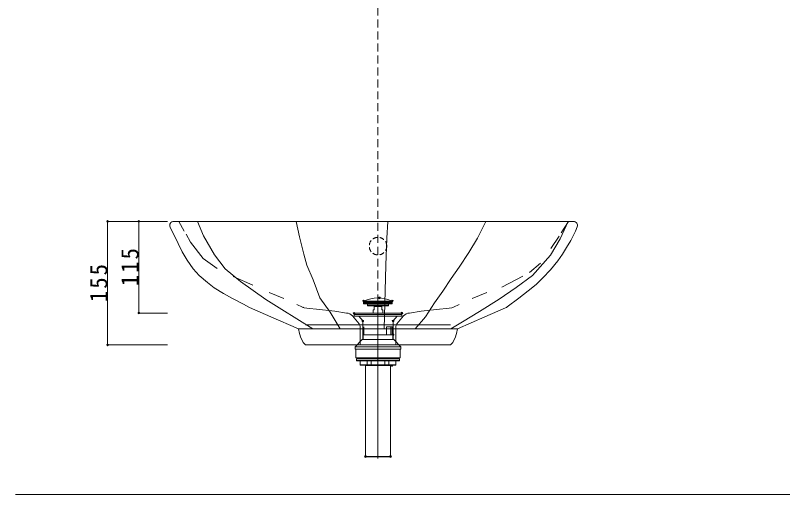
# Model space of a CAD drawing. Units: millimetres, scale not verified. Extents: x -1002 to 1017, y -687 to 676.
# Drawn here: x -1002 to -38, y -687 to -86 of the extents above; entities that cross this region are included whole.
import ezdxf

# ---------------------------------------------------------------- set-up
doc = ezdxf.new("R2010")
doc.units = ezdxf.units.MM
doc.header["$LTSCALE"] = 5
doc.header["$PDMODE"] = 32
doc.header["$PDSIZE"] = 2
doc.linetypes.add('DASHED1', pattern=[1.8, 1.2, -0.6])
doc.linetypes.add('DASHED2', pattern=[3, 2, -1])
doc.layers.add('F-0', color=7, linetype='Continuous', lineweight=15)
doc.styles.add('ＭＳ ゴシック', font='')
doc.styles.get('ＭＳ ゴシック').set_extended_font_data('MS Gothic')

msp = doc.modelspace()

# ---------------------------------------------------------------- linework, layer by layer
at = {"layer": 'F-0', "linetype": 'DASHED2'}
msp.add_line((-546.655, 329.104), (-546.655, -616.001), dxfattribs=at)
at = {"layer": 'F-0'}
for p, q in [((-886.227, -344.14), (-886.227, -499.14)), ((-886.227, -344.14), (-811.209, -344.14)), ((-847.013, -344.14), (-847.013, -459.14)), ((-847.013, -344.14), (-811.209, -344.14)), ((-803.174, -344.14), (-301.174, -344.14)), ((-789.99, -356.174), (-796.809, -344.14)), ((-765.674, -362.175), (-773.302, -344.14)), ((-645.42, -363.624), (-649.528, -344.14)), ((-535.484, -365.061), (-534.283, -344.14)), ((-421.64, -365.008), (-411.168, -344.14)), ((-316.469, -358.578), (-307.584, -344.14)), ((-807.659, -351.349), (-797.634, -371.706)), ((-296.448, -350.773), (-298.443, -356.545)), ((-535.484, -365.061), (-536.736, -399.028)), ((-421.64, -365.008), (-432.417, -383.344)), ((-329.623, -378.139), (-319.083, -362.465)), ((-432.417, -383.344), (-444.656, -401.41)), ((-748.6, -403.429), (-766.112, -390.873)), ((-536.736, -399.028), (-538.999, -479.14)), ((-444.656, -401.41), (-454.563, -415.98)), ((-356.266, -408.156), (-342.776, -396.351)), ((-703.992, -424.246), (-728.443, -413.342)), ((-391.348, -426.541), (-364.705, -412.713)), ((-454.563, -415.98), (-465.053, -431.715)), ((-665.001, -440.768), (-683.175, -433.168)), ((-465.053, -431.715), (-475.543, -446.284)), ((-428.31, -440.768), (-410.136, -433.168)), ((-372.973, -427.053), (-394.536, -441.622)), ((-419.013, -457.357), (-394.536, -441.622)), ((-384.471, -451.37), (-369.83, -440.579)), ((-641.584, -451.691), (-648.554, -448.606)), ((-639.235, -452.402), (-632.752, -453.52)), ((-454.076, -452.402), (-460.559, -453.52)), ((-451.727, -451.691), (-444.757, -448.606)), ((-386.412, -452.49), (-412.283, -463.753)), ((-847.013, -459.14), (-811.209, -459.14)), ((-606.8, -457.896), (-594.054, -479.14)), ((-570.314, -472.749), (-578.657, -462.738)), ((-565.655, -470.897), (-565.655, -487.265)), ((-527.655, -476.469), (-527.655, -469.097)), ((-527.655, -470.897), (-527.655, -487.265)), ((-522.997, -472.749), (-514.654, -462.738)), ((-446.655, -479.14), (-412.283, -463.753)), ((-646.655, -479.14), (-446.655, -479.14)), ((-637.773, -474.14), (-455.504, -474.14)), ((-569.155, -475.95), (-569.155, -499.14)), ((-524.155, -475.95), (-524.155, -499.14)), ((-565.155, -486.469), (-565.155, -492.469)), ((-528.155, -486.469), (-528.155, -492.469)), ((-886.227, -499.14), (-811.209, -499.14)), ((-638.677, -498.196), (-640.506, -496.216)), ((-636.473, -499.162), (-456.838, -499.162)), ((-454.634, -498.196), (-452.805, -496.216)), ((-1002.086, -687.064), (1002.034, -687.064))]:
    msp.add_line(p, q, dxfattribs=at)
at = {"layer": 'F-0', "color": 1, "lineweight": 18}
msp.add_line((-546.655, -641.564), (-546.655, -439.127), dxfattribs=at)
at = {"layer": 'F-0', "lineweight": 18}
for p, q in [((-564.655, -444.119), (-528.655, -444.119)), ((-564.655, -444.119), (-564.655, -445.119)), ((-564.655, -445.119), (-528.655, -445.119)), ((-564.655, -445.819), (-528.655, -445.819)), ((-564.655, -447.119), (-564.655, -445.819)), ((-564.655, -447.119), (-528.655, -447.119)), ((-564.455, -445.619), (-528.856, -445.619)), ((-564.155, -447.619), (-529.155, -447.619)), ((-559.655, -445.619), (-559.655, -445.119)), ((-559.655, -449.119), (-559.655, -447.619)), ((-559.655, -449.119), (-533.655, -449.119)), ((-559.655, -449.119), (-533.655, -449.119)), ((-559.655, -449.119), (-559.655, -450.119)), ((-559.655, -450.119), (-533.655, -450.119)), ((-551.655, -455.119), (-551.655, -450.124)), ((-541.655, -451.119), (-551.655, -451.119)), ((-541.655, -455.119), (-541.655, -450.124)), ((-533.655, -445.619), (-533.655, -445.119)), ((-533.655, -449.119), (-533.655, -447.619)), ((-533.655, -449.119), (-533.655, -450.119)), ((-528.655, -444.119), (-528.655, -445.119)), ((-528.655, -447.119), (-528.655, -445.819)), ((-576.655, -459.469), (-516.655, -459.469)), ((-576.655, -460.769), (-576.655, -459.469)), ((-576.655, -460.769), (-516.655, -460.769)), ((-575.174, -460.997), (-576.655, -460.769)), ((-575.174, -460.997), (-576.655, -460.769)), ((-576.655, -460.997), (-516.655, -460.997)), ((-576.655, -462.997), (-576.655, -460.997)), ((-552.555, -455.119), (-551.655, -455.119)), ((-552.555, -459.469), (-552.555, -455.119)), ((-541.655, -455.119), (-540.756, -455.119)), ((-540.755, -459.469), (-540.755, -455.119)), ((-518.137, -460.997), (-516.655, -460.769)), ((-518.137, -460.997), (-516.655, -460.769)), ((-516.655, -460.769), (-516.655, -459.469)), ((-516.655, -462.997), (-516.655, -460.997)), ((-576.655, -462.997), (-516.655, -462.997)), ((-565.655, -469.097), (-570.905, -462.997)), ((-565.655, -476.469), (-565.655, -469.097)), ((-565.655, -476.469), (-565.655, -469.097)), ((-527.655, -469.097), (-522.405, -462.997)), ((-564.355, -486.469), (-564.355, -476.469)), ((-535.783, -476.469), (-527.655, -476.469)), ((-535.783, -486.469), (-535.783, -476.469)), ((-530.353, -486.469), (-530.353, -476.469)), ((-528.956, -486.469), (-528.956, -476.469)), ((-527.655, -486.469), (-565.655, -486.469)), ((-565.655, -492.469), (-565.655, -486.469)), ((-565.655, -492.469), (-565.655, -486.469)), ((-527.655, -492.469), (-527.655, -486.469)), ((-575.347, -501.41), (-566.405, -492.469)), ((-566.405, -492.469), (-526.905, -492.469)), ((-517.964, -501.41), (-526.905, -492.469)), ((-517.905, -501.552), (-575.405, -501.552)), ((-575.405, -504.469), (-575.405, -501.552)), ((-575.405, -504.469), (-517.905, -504.469)), ((-517.964, -501.41), (-575.347, -501.41)), ((-574.655, -504.469), (-574.655, -515.469)), ((-518.655, -504.469), (-518.655, -515.469)), ((-517.905, -504.469), (-517.905, -501.552)), ((-518.656, -515.469), (-574.655, -515.469)), ((-573.655, -516.469), (-519.655, -516.469)), ((-573.655, -518.569), (-519.655, -518.569)), ((-573.155, -519.069), (-520.155, -519.069)), ((-572.905, -516.469), (-572.905, -515.469)), ((-569.155, -519.069), (-569.155, -523.969)), ((-568.975, -523.969), (-568.975, -519.069)), ((-560.276, -523.969), (-560.276, -519.069)), ((-555.355, -523.969), (-555.355, -519.069)), ((-537.956, -523.969), (-537.956, -519.069)), ((-533.035, -523.969), (-533.035, -519.069)), ((-524.336, -523.969), (-524.336, -519.069)), ((-524.155, -519.069), (-524.155, -523.969)), ((-520.405, -516.469), (-520.405, -515.469)), ((-569.155, -523.969), (-524.155, -523.969)), ((-524.656, -524.469), (-568.655, -524.469)), ((-562.405, -524.469), (-562.405, -639.269)), ((-562.405, -524.969), (-530.905, -524.969)), ((-530.905, -524.469), (-530.905, -639.269)), ((-562.405, -639.269), (-530.905, -639.269)), ((-562.205, -639.469), (-562.405, -639.269)), ((-562.205, -639.469), (-531.106, -639.469)), ((-531.106, -639.469), (-530.905, -639.269))]:
    msp.add_line(p, q, dxfattribs=at)
at = {"layer": 'F-0', "color": 2, "lineweight": 18}
for p, q in [((-562.155, -524.969), (-562.155, -524.469)), ((-531.155, -524.969), (-531.155, -524.469))]:
    msp.add_line(p, q, dxfattribs=at)
at = {"layer": 'F-0'}
for points in [[(-372.973, -427.053), (-352.831, -411.954), (-330.005, -386.7), (-317.864, -365.817), (-307.797, -344.14)], [(-766.112, -390.873), (-782.114, -370.072), (-787.64, -360.321)], [(-765.674, -362.175), (-752.07, -386.056), (-738.642, -403.679), (-719.34, -419.624), (-687.451, -442.283), (-628.636, -479.14)], [(-645.42, -363.624), (-639.986, -385.048), (-635.939, -399.213), (-628.249, -417.425), (-619.75, -440.089), (-606.8, -457.896)], [(-298.443, -356.545), (-304.626, -368.068), (-309.966, -376.781), (-315.025, -385.212), (-320.646, -393.644), (-330.202, -404.886), (-339.477, -415.003), (-347.908, -423.435), (-358.026, -431.304), (-369.83, -440.579)], [(-778.663, -403.558), (-786.392, -392.785), (-792.481, -382.245), (-797.634, -371.706)], [(-646.655, -479.14), (-681.028, -463.753), (-707.932, -452.039), (-715.427, -447.824), (-729.245, -440.797), (-740.721, -434.474), (-752.198, -427.682), (-760.863, -420.656), (-771.403, -411.99), (-778.663, -403.558)], [(-475.543, -446.284), (-487.199, -463.768), (-499.946, -479.14)], [(-586.339, -459.14), (-600.782, -456.663), (-623.912, -454.35), (-632.752, -453.52)], [(-506.972, -459.14), (-492.529, -456.663), (-469.399, -454.35), (-460.559, -453.52)], [(-419.013, -457.357), (-440.576, -470.179), (-455.336, -479.14)], [(-646.655, -479.14), (-645.095, -484.743), (-643.565, -490.097), (-642.035, -493.347), (-640.506, -496.216)], [(-446.655, -479.14), (-448.216, -484.743), (-449.746, -490.097), (-451.275, -493.347), (-452.805, -496.216)]]:
    msp.add_lwpolyline(points, dxfattribs=at)
at = {"layer": 'F-0', "lineweight": 18}
for points in [[(-573.655, -516.469), (-573.655, -518.569), (-573.655, -516.469)], [(-519.655, -516.469), (-519.655, -518.569), (-519.655, -516.469)], [(-568.975, -523.969), (-568.975, -523.987), (-568.974, -524.005), (-568.973, -524.023), (-568.97, -524.041), (-568.967, -524.059), (-568.964, -524.077), (-568.96, -524.095), (-568.955, -524.112), (-568.95, -524.13), (-568.944, -524.147), (-568.937, -524.164), (-568.93, -524.181), (-568.922, -524.198), (-568.913, -524.214), (-568.904, -524.23), (-568.895, -524.246), (-568.885, -524.261), (-568.874, -524.276), (-568.862, -524.29), (-568.851, -524.304), (-568.838, -524.318), (-568.825, -524.331), (-568.812, -524.343), (-568.798, -524.356), (-568.784, -524.367), (-568.769, -524.378), (-568.755, -524.389), (-568.739, -524.398), (-568.724, -524.408), (-568.708, -524.416), (-568.692, -524.424), (-568.675, -524.432)], [(-568.65, -524.441), (-568.644, -524.444), (-568.638, -524.446), (-568.631, -524.448), (-568.625, -524.45), (-568.618, -524.452), (-568.612, -524.453), (-568.605, -524.455), (-568.599, -524.457), (-568.592, -524.458), (-568.585, -524.459), (-568.579, -524.461), (-568.572, -524.462), (-568.566, -524.463), (-568.559, -524.464), (-568.552, -524.465), (-568.546, -524.466), (-568.539, -524.467), (-568.532, -524.467), (-568.525, -524.468), (-568.519, -524.468), (-568.512, -524.469), (-568.505, -524.469), (-568.499, -524.469), (-568.492, -524.469)], [(-560.276, -523.969), (-560.275, -523.983), (-560.275, -523.998), (-560.274, -524.012), (-560.273, -524.027), (-560.272, -524.041), (-560.27, -524.055), (-560.268, -524.07), (-560.265, -524.084), (-560.263, -524.098), (-560.259, -524.112), (-560.256, -524.126), (-560.252, -524.14), (-560.248, -524.154), (-560.244, -524.168), (-560.239, -524.182), (-560.234, -524.195), (-560.229, -524.209), (-560.223, -524.222), (-560.217, -524.235), (-560.21, -524.248), (-560.204, -524.261), (-560.196, -524.274), (-560.189, -524.286), (-560.181, -524.298), (-560.173, -524.31), (-560.164, -524.322), (-560.155, -524.333), (-560.146, -524.344), (-560.136, -524.355), (-560.126, -524.366), (-560.116, -524.376), (-560.105, -524.385), (-560.094, -524.395), (-560.082, -524.404), (-560.071, -524.412), (-560.058, -524.42), (-560.046, -524.427), (-560.033, -524.434), (-560.02, -524.441)], [(-560.02, -524.441), (-560.006, -524.446), (-559.993, -524.451), (-559.979, -524.456), (-559.965, -524.46), (-559.951, -524.463), (-559.936, -524.466), (-559.922, -524.468), (-559.908, -524.469), (-559.893, -524.469)], [(-555.355, -523.969), (-555.355, -523.978), (-555.355, -523.988), (-555.355, -523.997), (-555.355, -524.006), (-555.355, -524.016), (-555.355, -524.025), (-555.354, -524.034), (-555.354, -524.044), (-555.354, -524.053), (-555.354, -524.062), (-555.353, -524.072), (-555.353, -524.081), (-555.352, -524.09), (-555.352, -524.1), (-555.351, -524.109), (-555.351, -524.118), (-555.35, -524.128), (-555.349, -524.137), (-555.349, -524.146), (-555.348, -524.156), (-555.347, -524.165), (-555.346, -524.174), (-555.346, -524.184), (-555.345, -524.193), (-555.344, -524.202), (-555.343, -524.211), (-555.342, -524.221), (-555.341, -524.23), (-555.34, -524.239), (-555.338, -524.248), (-555.337, -524.258), (-555.336, -524.267), (-555.334, -524.276), (-555.333, -524.285), (-555.331, -524.295), (-555.329, -524.304), (-555.328, -524.313), (-555.326, -524.322), (-555.324, -524.332)], [(-555.324, -524.332), (-555.322, -524.341), (-555.32, -524.35), (-555.318, -524.359), (-555.315, -524.368), (-555.313, -524.377), (-555.31, -524.386), (-555.307, -524.394), (-555.305, -524.403), (-555.301, -524.412), (-555.298, -524.42), (-555.294, -524.429), (-555.289, -524.439), (-555.284, -524.448), (-555.278, -524.456), (-555.271, -524.463), (-555.263, -524.467), (-555.254, -524.469)], [(-537.987, -524.332), (-537.989, -524.341), (-537.991, -524.35), (-537.993, -524.359), (-537.996, -524.368), (-537.998, -524.377), (-538.001, -524.386), (-538.003, -524.394), (-538.006, -524.403), (-538.009, -524.412), (-538.013, -524.42), (-538.017, -524.429), (-538.022, -524.439), (-538.027, -524.448), (-538.033, -524.456), (-538.04, -524.463), (-538.048, -524.467), (-538.057, -524.469)], [(-537.956, -523.969), (-537.956, -523.978), (-537.956, -523.988), (-537.956, -523.997), (-537.956, -524.006), (-537.956, -524.016), (-537.956, -524.025), (-537.956, -524.034), (-537.957, -524.044), (-537.957, -524.053), (-537.957, -524.062), (-537.958, -524.072), (-537.958, -524.081), (-537.959, -524.09), (-537.959, -524.1), (-537.96, -524.109), (-537.96, -524.118), (-537.961, -524.128), (-537.961, -524.137), (-537.962, -524.146), (-537.963, -524.156), (-537.964, -524.165), (-537.964, -524.174), (-537.965, -524.184), (-537.966, -524.193), (-537.967, -524.202), (-537.968, -524.211), (-537.969, -524.221), (-537.97, -524.23), (-537.971, -524.239), (-537.973, -524.248), (-537.974, -524.258), (-537.975, -524.267), (-537.977, -524.276), (-537.978, -524.285), (-537.98, -524.295), (-537.981, -524.304), (-537.983, -524.313), (-537.985, -524.322), (-537.987, -524.332)], [(-533.291, -524.441), (-533.304, -524.446), (-533.318, -524.451), (-533.332, -524.456), (-533.346, -524.46), (-533.36, -524.463), (-533.375, -524.466), (-533.389, -524.468), (-533.403, -524.469), (-533.418, -524.469)], [(-533.035, -523.969), (-533.036, -523.983), (-533.036, -523.998), (-533.037, -524.012), (-533.038, -524.027), (-533.039, -524.041), (-533.041, -524.055), (-533.043, -524.07), (-533.046, -524.084), (-533.048, -524.098), (-533.051, -524.112), (-533.055, -524.126), (-533.059, -524.14), (-533.063, -524.154), (-533.067, -524.168), (-533.072, -524.182), (-533.077, -524.195), (-533.082, -524.209), (-533.088, -524.222), (-533.094, -524.235), (-533.101, -524.248), (-533.107, -524.261), (-533.115, -524.274), (-533.122, -524.286), (-533.13, -524.298), (-533.138, -524.31), (-533.147, -524.322), (-533.156, -524.333), (-533.165, -524.344), (-533.175, -524.355), (-533.185, -524.366), (-533.195, -524.376), (-533.206, -524.385), (-533.217, -524.395), (-533.229, -524.404), (-533.24, -524.412), (-533.253, -524.42), (-533.265, -524.427), (-533.278, -524.434), (-533.291, -524.441)], [(-524.661, -524.441), (-524.667, -524.444), (-524.673, -524.446), (-524.68, -524.448), (-524.686, -524.45), (-524.693, -524.452), (-524.699, -524.453), (-524.706, -524.455), (-524.712, -524.457), (-524.719, -524.458), (-524.725, -524.459), (-524.732, -524.461), (-524.739, -524.462), (-524.745, -524.463), (-524.752, -524.464), (-524.759, -524.465), (-524.765, -524.466), (-524.772, -524.467), (-524.779, -524.467), (-524.786, -524.468), (-524.792, -524.468), (-524.799, -524.469), (-524.806, -524.469), (-524.812, -524.469), (-524.819, -524.469)], [(-524.336, -523.969), (-524.336, -523.987), (-524.337, -524.005), (-524.338, -524.023), (-524.341, -524.041), (-524.344, -524.059), (-524.347, -524.077), (-524.351, -524.095), (-524.356, -524.112), (-524.361, -524.13), (-524.367, -524.147), (-524.374, -524.164), (-524.381, -524.181), (-524.389, -524.198), (-524.398, -524.214), (-524.407, -524.23), (-524.416, -524.246), (-524.426, -524.261), (-524.437, -524.276), (-524.449, -524.29), (-524.46, -524.304), (-524.473, -524.318), (-524.486, -524.331), (-524.499, -524.343), (-524.513, -524.356), (-524.527, -524.367), (-524.541, -524.378), (-524.556, -524.389), (-524.572, -524.398), (-524.587, -524.408), (-524.603, -524.416), (-524.619, -524.424), (-524.636, -524.432)]]:
    msp.add_lwpolyline(points, dxfattribs=at)
at = {"layer": 'F-0', "linetype": 'DASHED1'}
msp.add_circle((-546.655, -375.14), 11, dxfattribs=at)
at = {"layer": 'F-0'}
for centre, radius, start, end in [((-803.174, -349.14), 5, 90, 206.21852), ((-301.174, -349.14), 5, 340.93268, 90), ((-637.536, -442.547), 10, 246.12472, 260.21759), ((-638.995, -447.369), 5, 246.12472, 260.21759), ((-455.775, -442.547), 10, 279.78241, 293.87528), ((-390.404, -443.321), 10, 293.52684, 306.39263), ((-586.339, -469.14), 10, 39.80557, 90), ((-506.972, -469.14), 10, 90, 140.19443), ((-574.155, -475.95), 5, 0, 39.80557), ((-519.155, -475.95), 5, 140.19443, 180), ((-636.473, -496.162), 3, 222.70939, 270), ((-456.838, -496.162), 3, 270, 317.29061)]:
    msp.add_arc(centre, radius, start, end, dxfattribs=at)
at = {"layer": 'F-0', "lineweight": 18}
for centre, radius, start, end in [((-546.655, -482.619), 42.5, 64.94238, 115.05762), ((-564.455, -445.819), 0.2, 90, 180), ((-564.155, -447.119), 0.5, 180, 270), ((-529.155, -447.119), 0.5, 270, 0), ((-528.855, -445.819), 0.2, 0, 90), ((-575.205, -501.552), 0.2, 135, 180), ((-518.105, -501.552), 0.2, 0, 45), ((-573.155, -518.569), 0.5, 180, 270), ((-520.155, -518.569), 0.5, 270, 0), ((-568.655, -523.969), 0.5, 180, 270), ((-568.492, -523.999), 0.47, 247.09102, 250.33614), ((-524.819, -523.999), 0.47, 289.66386, 292.90898), ((-524.655, -523.969), 0.5, 270, 0)]:
    msp.add_arc(centre, radius, start, end, dxfattribs=at)
at = {"layer": 'F-0'}
for p in [(-886.227, -344.14), (-847.013, -344.14), (-564.655, -443.962), (-544.798, -440.119), (-528.655, -443.962), (-847.013, -459.14), (-576.655, -459.469), (-516.655, -459.14), (-565.655, -469.097), (-527.655, -469.097), (-527.655, -486.265), (-886.227, -499.14), (-529.048, -524.969), (-562.405, -639.269), (-530.905, -639.269)]:
    msp.add_point(p, dxfattribs=at)

# ---------------------------------------------------------------- texts
at = {"layer": 'F-0', "color": 3, "char_height": 21.99, "attachment_point": 7, "rotation": 90, "style": 'ＭＳ ゴシック'}
for s, insert in [('\\T1.18;\\W0.95;115', (-847.013, -425.39)), ('\\T1.18;\\W0.95;155', (-886.227, -445.39))]:
    msp.add_mtext(s, dxfattribs=dict(at, insert=insert))

doc.saveas('drawing.dxf')
